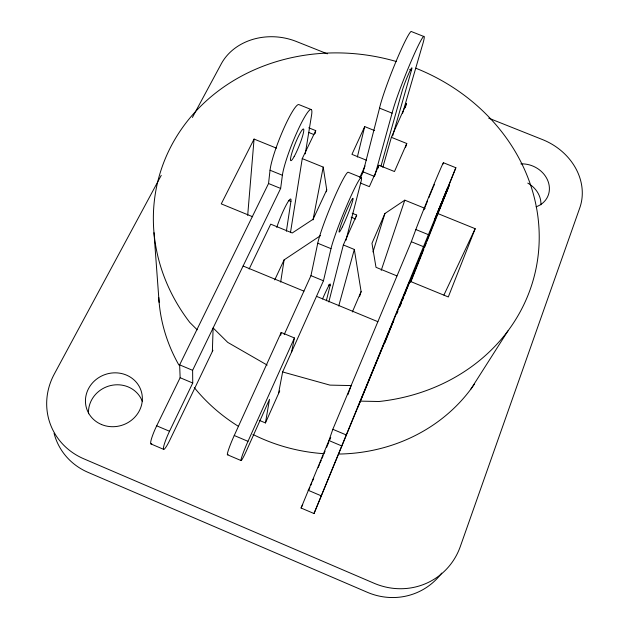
<?xml version="1.0" encoding="UTF-8"?>
<svg xmlns="http://www.w3.org/2000/svg" width="629" height="629" viewBox="0 0 629 629"><rect width="100%" height="100%" fill="white"/><g stroke="black" fill="none" stroke-linecap="round" stroke-linejoin="round"><path stroke-width="0.94" d="M212.358 351.619L213.121 327.937L227.729 342.388L267.176 365.087M247.684 215.37L254.069 139.072L276.461 148.145M151.77 443.618A15.167 2.162 -66.1 0 1 151.282 439.482A15.167 2.162 -66.1 0 1 156.692 425.809L180.138 377.714L179.642 364.859L268.544 183.519L270.038 170.231A37.921 5.354 -68.2 0 1 283.372 129.456A37.921 5.354 -68.2 0 1 298.948 104.618L311.19 109.54M212.948 350.259L170.113 439.553A15.182 2.005 -66.2 0 1 163.398 448.752A15.182 2.005 -66.2 0 1 169.516 431.258L192.741 383.022L192.616 370.316L280.644 188.448L282.39 175.255A37.952 4.961 -68.2 0 1 299.789 126.193A37.952 4.961 -68.2 0 1 311.544 115.272L305.269 153.877M286.376 231.268L290.905 201.437L288.357 200.399M280.66 282.083L284.111 259.871L320.546 235.616M290.464 232.651L302.25 158.602L315.711 130.612L308.737 127.805M315.208 133.505L315.711 130.612M259.227 420.314L265.446 422.94L269.519 399.336L246.835 449.932A16.134 1.195 -67 0 1 241.001 459.925A16.134 1.195 -67 0 1 247.991 441.33L294.427 337.97L281.202 332.458L234.247 435.504A16.118 1.376 -66.8 0 0 228.406 450.081A16.118 1.376 -66.8 0 0 228.028 454.366M280.715 335.281L281.202 332.458M278.474 393.699L282.633 371.951L323.463 280.793L331.003 248.659A40.531 2.964 -67.8 0 1 350.416 197.302A40.531 2.964 -67.8 0 1 360.81 182.544L345.958 240.294M313.006 219.883L323.22 167.094L302.25 158.602M291.612 351.91L294.427 337.97M326.333 191.806L326.734 189.887L323.22 167.094M284.19 334.604L310.962 275.644L317.747 243.226A40.5 3.42 -67.8 0 1 332.922 200.91A40.5 3.42 -67.8 0 1 348.12 172.22L361.25 177.535M384.854 342.86L393.793 320.185L314.013 513.531L301.079 508.02L328.928 440.536L332.835 429.3L411.327 241.717L415.84 229.546A38.251 0.629 -67.8 0 1 433.672 185.06A38.251 0.629 -67.8 0 1 443.052 164.067M357.343 157.046L364.702 126.602L374.632 130.596M326.317 300.796L330.083 285.676L328.338 284.953M328.825 301.951L343.34 244.948L356.674 215.071L352.177 213.239M360.378 178.078L363.185 171.866L379.539 108.133A43.747 3.428 -68.4 0 1 394.973 64.024A43.747 3.428 -68.4 0 1 411.099 31.45L423.647 36.411M356.171 216.966L356.674 215.071M338.716 306.032L354.331 249.454L343.34 244.948M374.86 175.538L392.087 113.157A43.778 2.972 -68.3 0 1 414.495 53.63A43.778 2.972 -68.3 0 1 421.87 47.081L402.529 113.55M378.123 168.069L378.91 165.254L394.477 171.536L406.766 143.506L391.372 137.319L406.538 103.345L405.241 107.771M380.993 166.056L402.214 90.694A13.492 0.912 -68.3 0 1 408.905 73.168A13.492 0.912 -68.3 0 1 411.484 70.126L409.723 69.426M382.825 167.33L391.372 137.319M392.677 135.856L411.484 70.126M372.981 251.977L384.901 213.538L404.785 200.164L425.118 208.403M405.611 147.233L406.766 143.506M359.662 296.259L361.109 291.581L354.331 249.454M381.221 270.384L404.785 200.164M314.013 513.531L455.868 167.739L443.421 162.73M347.884 394.729L351.131 385.577L329.918 385.113L282.633 371.951M455.868 167.739L439.081 210.149L447.934 188.661M358.027 406.924L409.746 281.155L448.296 296.959L475.178 228.697L437.642 213.483L449.554 184.604L426.997 241.292M424.04 209.748L425 207.295M396.868 313.753L397.937 311.033M399.368 307.416L409.746 281.155M400.091 306.213L401.168 303.5M402.599 299.884L403.669 297.171M404.384 295.363L406.177 290.834M410.257 281.918L421.855 252.591L409.479 282.625M410.312 282.311L437.642 213.483M412.561 277.586L423.804 249.32M424.473 247.637L426.273 243.101M425.322 206.477L427.531 200.958M406.806 289.246L409.164 283.388M441.126 203.552L434.859 219.144L447.887 187.277L442.84 199.362M428.892 197.624L429.921 195.108M411.075 281.21L412.199 278.49M430.267 194.275L431.887 190.359M308.768 490.109L309.908 487.389M310.663 485.572L311.803 482.86M312.558 481.043L313.69 478.331M318.235 467.457L319.375 464.737M320.13 462.928L321.262 460.208M322.024 458.399L323.157 455.679M323.911 453.871L325.051 451.15M326.561 447.526L328.833 442.093M329.596 440.276L330.728 437.564M432.241 189.518L432.956 187.843M352.342 311.968L361.109 291.581M433.31 187.002L434.419 184.431M384.901 213.538L371.967 243.297L376 267.317L396.883 275.879M302.722 504.458L301.079 508.02M265.446 422.94L279.724 390.908M378.91 165.254L369.357 186.648L360.472 183.047M359.812 177.52L365.04 165.962M364.702 126.602L351.933 154.357L366.589 160.277M326.734 189.887L313.108 219.246L292.249 232.982L270.722 224.152L249.147 269.015M274.739 279.897L284.111 259.871M443.932 295.032L475.178 228.697M254.069 139.072L221.266 203.875L252.677 216.753M161.244 175.357L54.236 374.161A67.334 62.79 -19.3 0 0 83.791 458.8L374.082 583.256A68.168 65.251 53 0 0 460.318 546.499L579.781 207.869A58.937 50.462 24.9 0 0 542.52 139.591L488.725 118.158M192.411 117.45L221.259 63.859A57.844 49.18 7.6 0 1 296.361 41.49L327.363 53.842M470.917 389.052L507.949 330.901M360.291 401.129L378.98 401.506A194.102 173.62 14.2 0 0 538.282 254.281A194.102 173.62 14.2 0 0 415.745 68.184M379.539 108.133L392.087 113.157M308.894 132.538L314.091 134.63M363.185 171.866L374.601 176.482M270.038 170.231L282.39 175.255M415.84 229.546L428.404 234.656M268.544 183.519L280.644 188.448M351.163 217.194L355.629 219.01M411.327 241.717L423.624 246.733M317.747 243.226L331.003 248.659M310.962 275.644L323.463 280.793M243.101 266.012L303.925 291.141M316.505 296.338L377.864 321.686M179.642 364.859L192.616 370.316M332.835 429.3L346.044 434.859M180.138 377.714L192.741 383.022M328.928 440.536L341.751 445.945M234.247 435.504L247.991 441.33M227.47 454.775L241.08 460.562M156.692 425.809L169.516 431.258M308.139 490.266L321.191 495.809M151.007 443.964L163.713 449.381M197.192 329.808L189.801 322.457A194.102 173.62 14.2 0 1 187.568 120.878A194.102 173.62 14.2 0 1 396.545 61.579M153.979 232.691L159.113 302.337M276.744 227.391A20.985 2.5 -67.7 0 1 286.47 204.511A20.985 2.5 -67.7 0 1 290.905 201.437M322.551 298.956A21.614 1.384 -67.5 0 1 330.083 285.676M474.345 384.24A171.45 157.627 14.2 0 1 338.394 454.059M323.825 453.674A171.45 157.627 14.2 0 1 252.929 434.435M238.257 426.234A171.45 157.627 14.2 0 1 194.251 387.535M178.888 365.017A171.45 157.627 14.2 0 1 158.76 297.462M520.859 163.894A25.089 21.48 24.9 0 1 548.166 181.592A25.089 21.48 24.9 0 1 536.097 206.815M441.692 573.098A65.675 63.018 55.8 0 1 367.305 592.282L88.068 472.371A64.881 60.754 -21 0 1 54.07 433.31M88.524 413.772A27.896 26.096 -20.4 0 1 110.728 385.538A27.896 26.096 -20.4 0 1 142.288 401.333M527.778 183.102A24.484 21.103 25.1 0 1 540.901 204.834M294.16 156.55A17.069 2.233 -68.2 0 0 303.791 129.716A17.069 2.233 -68.2 0 0 293.444 148.279A17.069 2.233 -68.2 0 0 294.16 156.55M342.373 226.88A18.233 1.329 -67.8 0 0 353.081 198.748A18.233 1.329 -67.8 0 0 342.844 219.757A18.233 1.329 -67.8 0 0 342.373 226.88M101.576 424.544A28.659 26.725 -19.2 0 0 142.28 396.577A28.659 26.725 -19.2 0 0 97.857 378.202A28.659 26.725 -19.2 0 0 101.576 424.544"/></g></svg>
